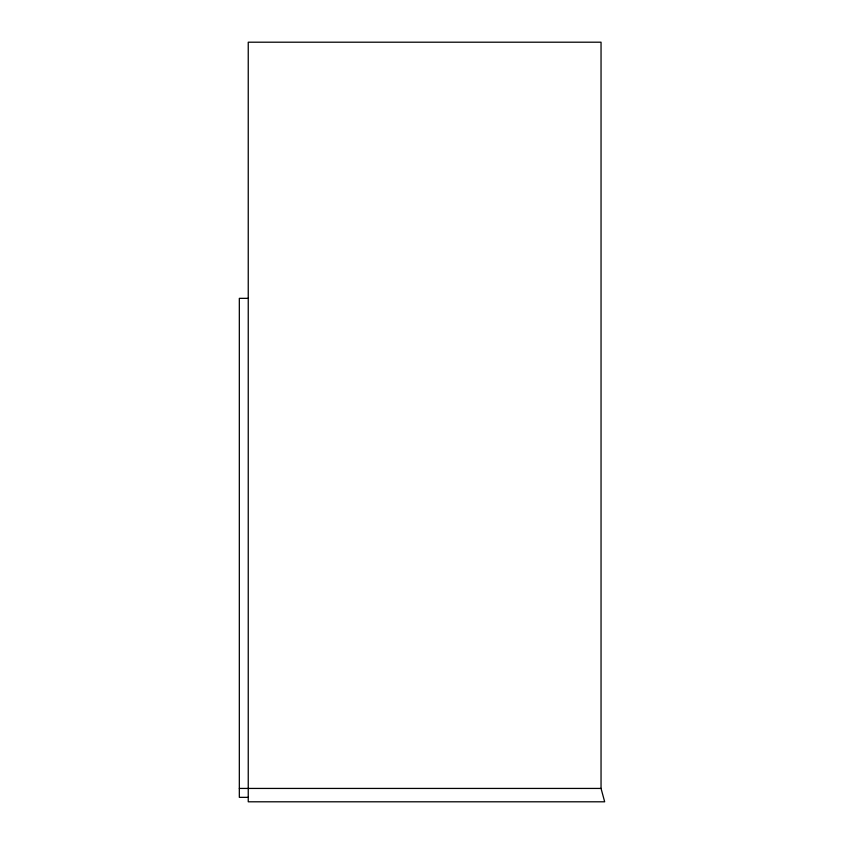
<?xml version="1.0" encoding="UTF-8"?>
<svg xmlns="http://www.w3.org/2000/svg" width="844" height="844" viewBox="0 0 844 844"><rect width="100%" height="100%" fill="white"/><g stroke="black" fill="none" stroke-linecap="round" stroke-linejoin="round"><path stroke-width="1.27" d="M248.242 298.343L239.327 298.343L239.327 797.348L248.242 797.348M239.327 788.433L601.044 788.433L604.673 801.8L248.242 801.8L248.242 42.2L601.044 42.2L601.044 788.433"/></g></svg>
